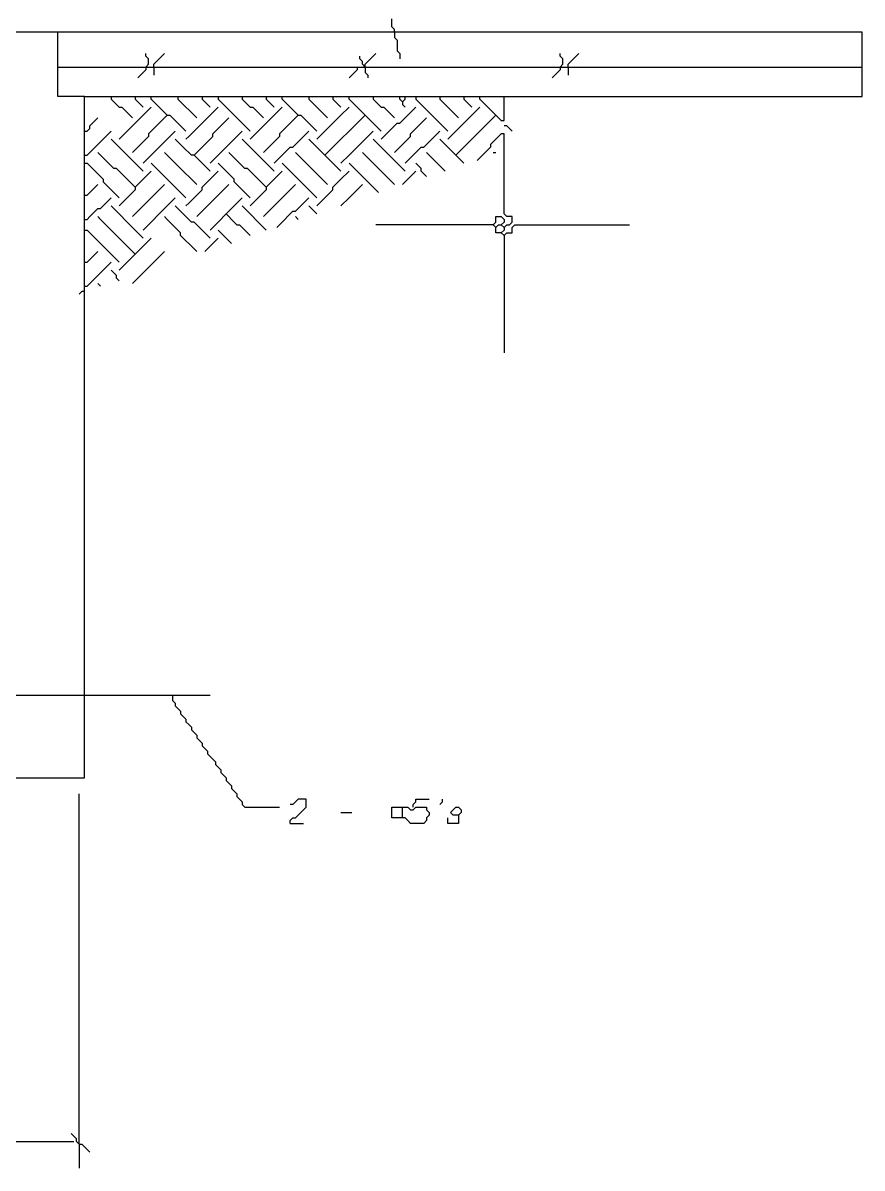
# Model space of a CAD drawing. Extents: x 1.09 to 9.29, y 0.06 to 9.89.
# Drawn here: x 5.6 to 9.29, y 0.06 to 5.1 of the extents above; entities that cross this region are included whole.
import ezdxf

# ---------------------------------------------------------------- set-up
doc = ezdxf.new("R2010")
doc.units = 0

msp = doc.modelspace()

# ---------------------------------------------------------------- linework, layer by layer
at = {"layer": 'R2V', "color": 0}
for points in [[(7.235294, 5.058824, 0), (7.235294, 5.058824, 0), (7.235294, 5.070588, 0), (7.223529, 5.082353, 0), (7.223529, 5.117647, 0)], [(3.235294, 2.035294, 0), (3.235294, 1.776471, 0), (5.870588, 1.776471, 0), (5.870588, 4.776471, 0), (9.294118, 4.776471, 0), (9.294118, 5.058824, 0), (3.235294, 5.058824, 0)], [(5.870588, 4.776471, 0), (5.752941, 4.776471, 0), (5.752941, 5.058824, 0)], [(7.235294, 5.058824, 0), (7.235294, 5.035294, 0), (7.247059, 5.023529, 0), (7.247059, 4.976471, 0), (7.258824, 4.964706, 0), (7.258824, 4.941176, 0)], [(6.141176, 4.905882, 0), (6.152941, 4.917647, 0), (6.152941, 4.941176, 0), (6.141176, 4.952941, 0), (6.141176, 4.964706, 0)], [(6.176471, 4.905882, 0), (6.176471, 4.917647, 0), (6.188235, 4.929412, 0), (6.2, 4.941176, 0), (6.211765, 4.952941, 0), (6.223529, 4.964706, 0)], [(7.105882, 4.905882, 0), (7.094118, 4.917647, 0), (7.094118, 4.929412, 0), (7.082353, 4.941176, 0), (7.082353, 4.952941, 0)], [(7.105882, 4.905882, 0), (7.105882, 4.917647, 0), (7.117647, 4.929412, 0), (7.129412, 4.941176, 0), (7.141176, 4.952941, 0), (7.152941, 4.964706, 0)], [(7.964706, 4.905882, 0), (7.976471, 4.917647, 0), (7.976471, 4.941176, 0), (7.964706, 4.952941, 0), (7.964706, 4.964706, 0)], [(8, 4.905882, 0), (8, 4.917647, 0), (8.011765, 4.929412, 0), (8.023529, 4.941176, 0), (8.035294, 4.952941, 0), (8.047059, 4.964706, 0)], [(5.752941, 4.905882, 0), (9.294118, 4.905882, 0)], [(6.141176, 4.905882, 0), (6.141176, 4.894118, 0), (6.129412, 4.882353, 0), (6.117647, 4.870588, 0), (6.105882, 4.858824, 0)], [(6.176471, 4.905882, 0), (6.176471, 4.870588, 0)], [(7.070588, 4.905882, 0), (7.070588, 4.894118, 0), (7.058824, 4.882353, 0), (7.047059, 4.870588, 0), (7.035294, 4.858824, 0)], [(7.105882, 4.905882, 0), (7.105882, 4.882353, 0), (7.117647, 4.870588, 0), (7.117647, 4.858824, 0)], [(7.964706, 4.905882, 0), (7.964706, 4.894118, 0), (7.952941, 4.882353, 0), (7.941176, 4.870588, 0), (7.929412, 4.858824, 0)], [(8, 4.905882, 0), (8, 4.870588, 0)], [(5.988235, 4.776471, 0), (5.988235, 4.776471, 0), (5.988235, 4.764706, 0), (6, 4.752941, 0), (6.011765, 4.741176, 0), (6.023529, 4.729412, 0), (6.035294, 4.729412, 0), (6.047059, 4.717647, 0), (6.058824, 4.705882, 0), (6.070588, 4.694118, 0), (6.082353, 4.682353, 0)], [(6.094118, 4.776471, 0), (6.094118, 4.764706, 0), (6.105882, 4.752941, 0), (6.117647, 4.741176, 0), (6.129412, 4.729412, 0)], [(6.235294, 4.694118, 0), (6.235294, 4.694118, 0), (6.223529, 4.705882, 0), (6.211765, 4.717647, 0), (6.2, 4.729412, 0), (6.188235, 4.741176, 0), (6.176471, 4.752941, 0), (6.164706, 4.764706, 0), (6.164706, 4.776471, 0)], [(6.282353, 4.776471, 0), (6.282353, 4.776471, 0), (6.282353, 4.764706, 0), (6.294118, 4.752941, 0), (6.305882, 4.741176, 0), (6.317647, 4.729412, 0), (6.329412, 4.717647, 0), (6.341176, 4.705882, 0), (6.352941, 4.694118, 0), (6.364706, 4.682353, 0)], [(6.388235, 4.776471, 0), (6.388235, 4.764706, 0), (6.4, 4.752941, 0), (6.411765, 4.741176, 0), (6.423529, 4.729412, 0)], [(6.458824, 4.776471, 0), (6.458824, 4.776471, 0), (6.458824, 4.764706, 0), (6.470588, 4.752941, 0), (6.482353, 4.741176, 0), (6.494118, 4.729412, 0), (6.505882, 4.717647, 0), (6.517647, 4.705882, 0), (6.529412, 4.694118, 0), (6.541176, 4.682353, 0), (6.552941, 4.670588, 0), (6.564706, 4.658824, 0), (6.576471, 4.647059, 0), (6.588235, 4.635294, 0), (6.6, 4.623529, 0)], [(6.564706, 4.776471, 0), (6.564706, 4.776471, 0), (6.564706, 4.764706, 0), (6.576471, 4.752941, 0), (6.588235, 4.741176, 0), (6.6, 4.729412, 0), (6.611765, 4.729412, 0), (6.623529, 4.717647, 0), (6.635294, 4.705882, 0), (6.647059, 4.694118, 0), (6.658824, 4.682353, 0)], [(6.670588, 4.776471, 0), (6.670588, 4.764706, 0), (6.682353, 4.752941, 0), (6.694118, 4.741176, 0), (6.705882, 4.729412, 0)], [(6.811765, 4.694118, 0), (6.811765, 4.694118, 0), (6.8, 4.705882, 0), (6.788235, 4.717647, 0), (6.776471, 4.729412, 0), (6.764706, 4.741176, 0), (6.752941, 4.752941, 0), (6.741176, 4.764706, 0), (6.741176, 4.776471, 0)], [(6.858824, 4.776471, 0), (6.858824, 4.776471, 0), (6.858824, 4.764706, 0), (6.870588, 4.752941, 0), (6.882353, 4.741176, 0), (6.894118, 4.729412, 0), (6.905882, 4.717647, 0), (6.917647, 4.705882, 0), (6.929412, 4.694118, 0), (6.941176, 4.682353, 0)], [(6.964706, 4.776471, 0), (6.964706, 4.764706, 0), (6.976471, 4.752941, 0), (6.988235, 4.741176, 0), (7, 4.729412, 0)], [(7.105882, 4.694118, 0), (7.105882, 4.694118, 0), (7.094118, 4.705882, 0), (7.082353, 4.717647, 0), (7.070588, 4.729412, 0), (7.058824, 4.741176, 0), (7.047059, 4.752941, 0), (7.035294, 4.764706, 0), (7.035294, 4.776471, 0)], [(7.141176, 4.776471, 0), (7.141176, 4.776471, 0), (7.141176, 4.764706, 0), (7.152941, 4.752941, 0), (7.164706, 4.741176, 0), (7.176471, 4.729412, 0), (7.188235, 4.729412, 0), (7.2, 4.717647, 0), (7.211765, 4.705882, 0), (7.223529, 4.694118, 0), (7.235294, 4.682353, 0)], [(7.270588, 4.752941, 0), (7.258824, 4.764706, 0), (7.258824, 4.776471, 0)], [(7.270588, 4.752941, 0), (7.282353, 4.764706, 0), (7.282353, 4.776471, 0)], [(7.270588, 4.752941, 0), (7.270588, 4.741176, 0), (7.282353, 4.729412, 0)], [(7.329412, 4.776471, 0), (7.329412, 4.776471, 0), (7.329412, 4.764706, 0), (7.341176, 4.752941, 0), (7.352941, 4.741176, 0), (7.364706, 4.729412, 0), (7.376471, 4.717647, 0), (7.388235, 4.705882, 0), (7.4, 4.694118, 0), (7.411765, 4.682353, 0), (7.423529, 4.670588, 0), (7.435294, 4.658824, 0), (7.447059, 4.647059, 0), (7.458824, 4.635294, 0), (7.470588, 4.623529, 0)], [(7.435294, 4.776471, 0), (7.435294, 4.776471, 0), (7.435294, 4.764706, 0), (7.447059, 4.752941, 0), (7.458824, 4.741176, 0), (7.470588, 4.729412, 0), (7.482353, 4.717647, 0), (7.494118, 4.705882, 0), (7.505882, 4.694118, 0), (7.517647, 4.682353, 0)], [(7.505882, 4.517647, 0), (7.505882, 4.517647, 0), (7.517647, 4.529412, 0), (7.529412, 4.541176, 0), (7.541176, 4.552941, 0), (7.552941, 4.564706, 0), (7.564706, 4.576471, 0), (7.576471, 4.588235, 0), (7.588235, 4.6, 0), (7.6, 4.611765, 0), (7.611765, 4.623529, 0), (7.623529, 4.635294, 0), (7.635294, 4.647059, 0), (7.647059, 4.658824, 0), (7.658824, 4.670588, 0), (7.670588, 4.682353, 0), (7.682353, 4.694118, 0), (7.694118, 4.682353, 0), (7.705882, 4.670588, 0), (7.717647, 4.670588, 0), (7.717647, 4.776471, 0)], [(7.541176, 4.776471, 0), (7.541176, 4.764706, 0), (7.552941, 4.752941, 0), (7.564706, 4.741176, 0), (7.576471, 4.729412, 0)], [(7.682353, 4.694118, 0), (7.682353, 4.694118, 0), (7.670588, 4.705882, 0), (7.658824, 4.717647, 0), (7.647059, 4.729412, 0), (7.635294, 4.741176, 0), (7.623529, 4.752941, 0), (7.611765, 4.764706, 0), (7.611765, 4.776471, 0)], [(6.023529, 4.588235, 0), (6.023529, 4.588235, 0), (6.035294, 4.6, 0), (6.047059, 4.611765, 0), (6.058824, 4.623529, 0), (6.070588, 4.635294, 0), (6.082353, 4.647059, 0), (6.094118, 4.658824, 0), (6.105882, 4.670588, 0), (6.117647, 4.682353, 0), (6.129412, 4.694118, 0), (6.141176, 4.705882, 0), (6.152941, 4.717647, 0), (6.164706, 4.729412, 0)], [(6.235294, 4.694118, 0), (6.235294, 4.694118, 0), (6.223529, 4.682353, 0), (6.211765, 4.670588, 0), (6.2, 4.658824, 0), (6.188235, 4.647059, 0), (6.176471, 4.635294, 0), (6.164706, 4.623529, 0), (6.152941, 4.611765, 0), (6.152941, 4.6, 0), (6.141176, 4.588235, 0), (6.129412, 4.576471, 0), (6.117647, 4.564706, 0), (6.105882, 4.552941, 0), (6.094118, 4.541176, 0), (6.082353, 4.529412, 0)], [(6.235294, 4.694118, 0), (6.235294, 4.694118, 0), (6.247059, 4.694118, 0), (6.258824, 4.682353, 0), (6.270588, 4.670588, 0), (6.282353, 4.658824, 0), (6.294118, 4.647059, 0), (6.305882, 4.635294, 0), (6.317647, 4.623529, 0)], [(6.317647, 4.588235, 0), (6.317647, 4.588235, 0), (6.329412, 4.6, 0), (6.341176, 4.611765, 0), (6.352941, 4.623529, 0), (6.364706, 4.635294, 0), (6.376471, 4.647059, 0), (6.388235, 4.658824, 0), (6.4, 4.670588, 0), (6.411765, 4.682353, 0), (6.423529, 4.694118, 0), (6.435294, 4.705882, 0), (6.447059, 4.717647, 0), (6.458824, 4.729412, 0)], [(6.6, 4.588235, 0), (6.6, 4.588235, 0), (6.611765, 4.6, 0), (6.623529, 4.611765, 0), (6.635294, 4.623529, 0), (6.647059, 4.635294, 0), (6.658824, 4.647059, 0), (6.670588, 4.658824, 0), (6.682353, 4.670588, 0), (6.694118, 4.682353, 0), (6.705882, 4.694118, 0), (6.717647, 4.705882, 0), (6.729412, 4.717647, 0), (6.741176, 4.729412, 0)], [(6.811765, 4.694118, 0), (6.811765, 4.694118, 0), (6.8, 4.682353, 0), (6.788235, 4.670588, 0), (6.776471, 4.658824, 0), (6.764706, 4.647059, 0), (6.752941, 4.635294, 0), (6.741176, 4.623529, 0), (6.729412, 4.611765, 0), (6.729412, 4.6, 0), (6.717647, 4.588235, 0), (6.705882, 4.576471, 0), (6.694118, 4.564706, 0), (6.682353, 4.552941, 0), (6.670588, 4.541176, 0), (6.658824, 4.529412, 0)], [(6.811765, 4.694118, 0), (6.811765, 4.694118, 0), (6.823529, 4.694118, 0), (6.835294, 4.682353, 0), (6.847059, 4.670588, 0), (6.858824, 4.658824, 0), (6.870588, 4.647059, 0), (6.882353, 4.635294, 0), (6.894118, 4.623529, 0)], [(6.894118, 4.588235, 0), (6.894118, 4.588235, 0), (6.905882, 4.6, 0), (6.917647, 4.611765, 0), (6.929412, 4.623529, 0), (6.941176, 4.635294, 0), (6.952941, 4.647059, 0), (6.964706, 4.658824, 0), (6.976471, 4.670588, 0), (6.988235, 4.682353, 0), (7, 4.694118, 0), (7.011765, 4.705882, 0), (7.023529, 4.717647, 0), (7.035294, 4.729412, 0)], [(6.929412, 4.517647, 0), (6.929412, 4.517647, 0), (6.941176, 4.529412, 0), (6.952941, 4.541176, 0), (6.964706, 4.552941, 0), (6.976471, 4.564706, 0), (6.988235, 4.576471, 0), (7, 4.588235, 0), (7.011765, 4.6, 0), (7.023529, 4.611765, 0), (7.035294, 4.623529, 0), (7.047059, 4.635294, 0), (7.058824, 4.647059, 0), (7.070588, 4.658824, 0), (7.082353, 4.670588, 0), (7.094118, 4.682353, 0), (7.105882, 4.694118, 0), (7.117647, 4.682353, 0), (7.129412, 4.670588, 0), (7.141176, 4.658824, 0), (7.152941, 4.647059, 0), (7.164706, 4.635294, 0), (7.176471, 4.623529, 0)], [(7.176471, 4.588235, 0), (7.176471, 4.588235, 0), (7.188235, 4.6, 0), (7.2, 4.611765, 0), (7.211765, 4.623529, 0), (7.223529, 4.635294, 0), (7.235294, 4.647059, 0), (7.247059, 4.658824, 0), (7.258824, 4.658824, 0), (7.270588, 4.670588, 0), (7.282353, 4.682353, 0), (7.294118, 4.694118, 0), (7.305882, 4.705882, 0), (7.317647, 4.717647, 0), (7.329412, 4.729412, 0)], [(7.470588, 4.588235, 0), (7.470588, 4.588235, 0), (7.482353, 4.6, 0), (7.494118, 4.611765, 0), (7.505882, 4.623529, 0), (7.517647, 4.635294, 0), (7.529412, 4.647059, 0), (7.541176, 4.658824, 0), (7.552941, 4.670588, 0), (7.564706, 4.682353, 0), (7.576471, 4.694118, 0), (7.588235, 4.705882, 0), (7.6, 4.717647, 0), (7.611765, 4.729412, 0)], [(5.870588, 4.623529, 0), (5.882353, 4.623529, 0), (5.894118, 4.635294, 0), (5.894118, 4.647059, 0), (5.905882, 4.658824, 0), (5.917647, 4.670588, 0), (5.929412, 4.682353, 0)], [(6.352941, 4.517647, 0), (6.352941, 4.517647, 0), (6.364706, 4.529412, 0), (6.376471, 4.541176, 0), (6.388235, 4.552941, 0), (6.4, 4.564706, 0), (6.411765, 4.576471, 0), (6.423529, 4.588235, 0), (6.435294, 4.6, 0), (6.435294, 4.611765, 0), (6.447059, 4.623529, 0), (6.458824, 4.635294, 0), (6.470588, 4.647059, 0), (6.482353, 4.658824, 0), (6.494118, 4.670588, 0), (6.505882, 4.682353, 0)], [(7.235294, 4.529412, 0), (7.235294, 4.529412, 0), (7.247059, 4.541176, 0), (7.258824, 4.552941, 0), (7.270588, 4.564706, 0), (7.282353, 4.576471, 0), (7.294118, 4.588235, 0), (7.305882, 4.6, 0), (7.305882, 4.611765, 0), (7.317647, 4.623529, 0), (7.329412, 4.635294, 0), (7.341176, 4.647059, 0), (7.352941, 4.658824, 0), (7.364706, 4.670588, 0), (7.376471, 4.682353, 0)], [(7.752941, 4.623529, 0), (7.741176, 4.635294, 0), (7.729412, 4.647059, 0), (7.717647, 4.647059, 0)], [(5.870588, 4.517647, 0), (5.870588, 4.517647, 0), (5.882353, 4.517647, 0), (5.894118, 4.529412, 0), (5.905882, 4.541176, 0), (5.917647, 4.552941, 0), (5.929412, 4.564706, 0), (5.941176, 4.576471, 0), (5.952941, 4.588235, 0), (5.964706, 4.6, 0), (5.976471, 4.611765, 0), (5.988235, 4.623529, 0)], [(6.129412, 4.447059, 0), (6.129412, 4.447059, 0), (6.117647, 4.458824, 0), (6.105882, 4.470588, 0), (6.094118, 4.482353, 0), (6.082353, 4.494118, 0), (6.070588, 4.505882, 0), (6.058824, 4.517647, 0), (6.047059, 4.529412, 0), (6.035294, 4.541176, 0), (6.023529, 4.552941, 0), (6.011765, 4.564706, 0), (6, 4.576471, 0), (5.988235, 4.588235, 0)], [(6.129412, 4.482353, 0), (6.129412, 4.482353, 0), (6.141176, 4.494118, 0), (6.152941, 4.505882, 0), (6.164706, 4.517647, 0), (6.176471, 4.529412, 0), (6.188235, 4.541176, 0), (6.2, 4.552941, 0), (6.211765, 4.564706, 0), (6.223529, 4.576471, 0), (6.235294, 4.588235, 0), (6.247059, 4.6, 0), (6.258824, 4.611765, 0), (6.270588, 4.623529, 0)], [(6.352941, 4.517647, 0), (6.352941, 4.517647, 0), (6.341176, 4.517647, 0), (6.329412, 4.529412, 0), (6.317647, 4.541176, 0), (6.305882, 4.552941, 0), (6.294118, 4.564706, 0), (6.282353, 4.576471, 0), (6.270588, 4.588235, 0)], [(6.423529, 4.482353, 0), (6.423529, 4.482353, 0), (6.435294, 4.494118, 0), (6.447059, 4.505882, 0), (6.458824, 4.517647, 0), (6.470588, 4.529412, 0), (6.482353, 4.541176, 0), (6.494118, 4.552941, 0), (6.505882, 4.564706, 0), (6.517647, 4.576471, 0), (6.529412, 4.588235, 0), (6.541176, 4.6, 0), (6.552941, 4.611765, 0), (6.564706, 4.623529, 0)], [(6.705882, 4.447059, 0), (6.705882, 4.447059, 0), (6.694118, 4.458824, 0), (6.682353, 4.470588, 0), (6.670588, 4.482353, 0), (6.658824, 4.494118, 0), (6.647059, 4.505882, 0), (6.635294, 4.517647, 0), (6.623529, 4.529412, 0), (6.611765, 4.541176, 0), (6.6, 4.552941, 0), (6.588235, 4.564706, 0), (6.576471, 4.576471, 0), (6.564706, 4.588235, 0)], [(6.705882, 4.482353, 0), (6.705882, 4.482353, 0), (6.717647, 4.494118, 0), (6.729412, 4.505882, 0), (6.741176, 4.517647, 0), (6.752941, 4.529412, 0), (6.764706, 4.541176, 0), (6.776471, 4.552941, 0), (6.788235, 4.552941, 0), (6.8, 4.564706, 0), (6.811765, 4.576471, 0), (6.823529, 4.588235, 0), (6.835294, 4.6, 0), (6.847059, 4.611765, 0), (6.858824, 4.623529, 0)], [(6.929412, 4.517647, 0), (6.917647, 4.529412, 0), (6.905882, 4.541176, 0), (6.894118, 4.552941, 0), (6.882353, 4.564706, 0), (6.870588, 4.576471, 0), (6.858824, 4.588235, 0)], [(7, 4.482353, 0), (7, 4.482353, 0), (7.011765, 4.494118, 0), (7.023529, 4.505882, 0), (7.035294, 4.517647, 0), (7.047059, 4.529412, 0), (7.058824, 4.541176, 0), (7.070588, 4.552941, 0), (7.082353, 4.564706, 0), (7.094118, 4.576471, 0), (7.105882, 4.588235, 0), (7.117647, 4.6, 0), (7.129412, 4.611765, 0), (7.141176, 4.623529, 0)], [(7.282353, 4.447059, 0), (7.282353, 4.447059, 0), (7.270588, 4.458824, 0), (7.258824, 4.470588, 0), (7.247059, 4.482353, 0), (7.235294, 4.494118, 0), (7.223529, 4.505882, 0), (7.211765, 4.517647, 0), (7.2, 4.529412, 0), (7.188235, 4.541176, 0), (7.176471, 4.552941, 0), (7.164706, 4.564706, 0), (7.152941, 4.576471, 0), (7.141176, 4.588235, 0)], [(7.282353, 4.482353, 0), (7.282353, 4.482353, 0), (7.294118, 4.494118, 0), (7.305882, 4.505882, 0), (7.317647, 4.517647, 0), (7.329412, 4.529412, 0), (7.341176, 4.541176, 0), (7.352941, 4.552941, 0), (7.364706, 4.552941, 0), (7.376471, 4.564706, 0), (7.388235, 4.576471, 0), (7.4, 4.588235, 0), (7.411765, 4.6, 0), (7.423529, 4.611765, 0), (7.435294, 4.623529, 0)], [(7.505882, 4.517647, 0), (7.494118, 4.529412, 0), (7.482353, 4.541176, 0), (7.470588, 4.552941, 0), (7.458824, 4.564706, 0), (7.447059, 4.576471, 0), (7.435294, 4.588235, 0)], [(7.717647, 4.2, 0), (7.717647, 4.2, 0), (7.729412, 4.211765, 0), (7.741176, 4.211765, 0), (7.752941, 4.223529, 0), (7.752941, 4.247059, 0), (7.729412, 4.247059, 0), (7.717647, 4.258824, 0), (7.717647, 4.611765, 0), (7.705882, 4.611765, 0), (7.694118, 4.6, 0), (7.682353, 4.588235, 0), (7.670588, 4.576471, 0), (7.658824, 4.564706, 0), (7.658824, 4.552941, 0), (7.647059, 4.541176, 0), (7.635294, 4.529412, 0), (7.623529, 4.517647, 0), (7.611765, 4.505882, 0), (7.6, 4.494118, 0)], [(6.094118, 4.376471, 0), (6.094118, 4.376471, 0), (6.082353, 4.388235, 0), (6.070588, 4.4, 0), (6.058824, 4.411765, 0), (6.047059, 4.423529, 0), (6.035294, 4.435294, 0), (6.023529, 4.447059, 0), (6.011765, 4.458824, 0), (6, 4.458824, 0), (5.988235, 4.470588, 0), (5.976471, 4.482353, 0), (5.964706, 4.494118, 0), (5.952941, 4.505882, 0), (5.941176, 4.517647, 0), (5.929412, 4.529412, 0)], [(6.364706, 4.388235, 0), (6.364706, 4.388235, 0), (6.352941, 4.4, 0), (6.341176, 4.411765, 0), (6.329412, 4.423529, 0), (6.317647, 4.435294, 0), (6.305882, 4.447059, 0), (6.294118, 4.458824, 0), (6.282353, 4.470588, 0), (6.270588, 4.482353, 0), (6.258824, 4.494118, 0), (6.247059, 4.505882, 0), (6.235294, 4.517647, 0), (6.223529, 4.529412, 0)], [(6.352941, 4.517647, 0), (6.364706, 4.505882, 0), (6.376471, 4.494118, 0), (6.388235, 4.482353, 0), (6.4, 4.470588, 0), (6.411765, 4.458824, 0), (6.423529, 4.447059, 0)], [(6.670588, 4.376471, 0), (6.670588, 4.376471, 0), (6.658824, 4.388235, 0), (6.647059, 4.4, 0), (6.635294, 4.411765, 0), (6.623529, 4.423529, 0), (6.611765, 4.435294, 0), (6.6, 4.447059, 0), (6.588235, 4.458824, 0), (6.576471, 4.458824, 0), (6.564706, 4.470588, 0), (6.552941, 4.482353, 0), (6.541176, 4.494118, 0), (6.529412, 4.505882, 0), (6.517647, 4.517647, 0), (6.505882, 4.529412, 0)], [(6.941176, 4.388235, 0), (6.941176, 4.388235, 0), (6.929412, 4.4, 0), (6.917647, 4.411765, 0), (6.905882, 4.423529, 0), (6.894118, 4.435294, 0), (6.882353, 4.447059, 0), (6.870588, 4.458824, 0), (6.858824, 4.470588, 0), (6.847059, 4.482353, 0), (6.835294, 4.494118, 0), (6.823529, 4.505882, 0), (6.811765, 4.517647, 0), (6.8, 4.529412, 0)], [(6.929412, 4.517647, 0), (6.941176, 4.505882, 0), (6.952941, 4.494118, 0), (6.964706, 4.482353, 0), (6.976471, 4.470588, 0), (6.988235, 4.458824, 0), (7, 4.447059, 0)], [(7.235294, 4.388235, 0), (7.235294, 4.388235, 0), (7.223529, 4.4, 0), (7.211765, 4.411765, 0), (7.2, 4.423529, 0), (7.188235, 4.435294, 0), (7.176471, 4.447059, 0), (7.164706, 4.458824, 0), (7.152941, 4.470588, 0), (7.141176, 4.482353, 0), (7.129412, 4.494118, 0), (7.117647, 4.505882, 0), (7.105882, 4.517647, 0), (7.094118, 4.529412, 0)], [(7.458824, 4.447059, 0), (7.458824, 4.447059, 0), (7.447059, 4.458824, 0), (7.435294, 4.470588, 0), (7.423529, 4.482353, 0), (7.411765, 4.494118, 0), (7.4, 4.505882, 0), (7.388235, 4.517647, 0), (7.376471, 4.529412, 0)], [(7.505882, 4.517647, 0), (7.517647, 4.505882, 0), (7.529412, 4.494118, 0), (7.541176, 4.482353, 0)], [(7.670588, 4.529412, 0), (7.682353, 4.529412, 0)], [(5.870588, 4.482353, 0), (5.870588, 4.482353, 0), (5.882353, 4.482353, 0), (5.894118, 4.470588, 0), (5.905882, 4.458824, 0), (5.917647, 4.447059, 0), (5.929412, 4.435294, 0), (5.941176, 4.423529, 0), (5.952941, 4.411765, 0), (5.952941, 4.4, 0), (5.964706, 4.388235, 0), (5.976471, 4.376471, 0), (5.988235, 4.364706, 0), (6, 4.352941, 0), (6.011765, 4.341176, 0), (6.023529, 4.329412, 0)], [(6.094118, 4.376471, 0), (6.105882, 4.388235, 0), (6.117647, 4.4, 0), (6.129412, 4.411765, 0), (6.141176, 4.423529, 0), (6.152941, 4.435294, 0), (6.164706, 4.447059, 0)], [(6.317647, 4.329412, 0), (6.317647, 4.329412, 0), (6.305882, 4.341176, 0), (6.294118, 4.352941, 0), (6.282353, 4.364706, 0), (6.270588, 4.376471, 0), (6.258824, 4.388235, 0), (6.247059, 4.4, 0), (6.235294, 4.411765, 0), (6.223529, 4.423529, 0), (6.211765, 4.435294, 0), (6.2, 4.447059, 0), (6.188235, 4.458824, 0), (6.176471, 4.470588, 0), (6.164706, 4.482353, 0)], [(6.317647, 4.294118, 0), (6.317647, 4.294118, 0), (6.329412, 4.305882, 0), (6.341176, 4.317647, 0), (6.352941, 4.329412, 0), (6.364706, 4.341176, 0), (6.376471, 4.352941, 0), (6.388235, 4.364706, 0), (6.388235, 4.376471, 0), (6.4, 4.388235, 0), (6.411765, 4.4, 0), (6.423529, 4.411765, 0), (6.435294, 4.423529, 0), (6.447059, 4.435294, 0), (6.458824, 4.447059, 0)], [(6.6, 4.329412, 0), (6.6, 4.329412, 0), (6.588235, 4.341176, 0), (6.576471, 4.352941, 0), (6.564706, 4.364706, 0), (6.552941, 4.376471, 0), (6.541176, 4.388235, 0), (6.529412, 4.4, 0), (6.529412, 4.411765, 0), (6.517647, 4.423529, 0), (6.505882, 4.435294, 0), (6.494118, 4.447059, 0), (6.482353, 4.458824, 0), (6.470588, 4.470588, 0), (6.458824, 4.482353, 0)], [(6.670588, 4.376471, 0), (6.682353, 4.388235, 0), (6.694118, 4.4, 0), (6.705882, 4.411765, 0), (6.717647, 4.423529, 0), (6.729412, 4.435294, 0), (6.741176, 4.447059, 0)], [(6.894118, 4.329412, 0), (6.894118, 4.329412, 0), (6.882353, 4.341176, 0), (6.870588, 4.352941, 0), (6.858824, 4.364706, 0), (6.847059, 4.376471, 0), (6.835294, 4.388235, 0), (6.823529, 4.4, 0), (6.811765, 4.411765, 0), (6.8, 4.423529, 0), (6.788235, 4.435294, 0), (6.776471, 4.447059, 0), (6.764706, 4.458824, 0), (6.752941, 4.470588, 0), (6.741176, 4.482353, 0)], [(6.894118, 4.294118, 0), (6.894118, 4.294118, 0), (6.905882, 4.305882, 0), (6.917647, 4.317647, 0), (6.929412, 4.329412, 0), (6.941176, 4.341176, 0), (6.952941, 4.352941, 0), (6.964706, 4.364706, 0), (6.964706, 4.376471, 0), (6.976471, 4.388235, 0), (6.988235, 4.4, 0), (7, 4.411765, 0), (7.011765, 4.423529, 0), (7.023529, 4.435294, 0), (7.035294, 4.447059, 0)], [(7.164706, 4.352941, 0), (7.164706, 4.352941, 0), (7.152941, 4.364706, 0), (7.141176, 4.376471, 0), (7.129412, 4.388235, 0), (7.117647, 4.4, 0), (7.105882, 4.411765, 0), (7.094118, 4.423529, 0), (7.082353, 4.435294, 0), (7.070588, 4.447059, 0), (7.058824, 4.458824, 0), (7.047059, 4.470588, 0), (7.035294, 4.482353, 0)], [(7.270588, 4.388235, 0), (7.282353, 4.4, 0), (7.294118, 4.411765, 0), (7.305882, 4.423529, 0), (7.317647, 4.435294, 0), (7.329412, 4.447059, 0)], [(7.376471, 4.423529, 0), (7.364706, 4.435294, 0), (7.352941, 4.447059, 0), (7.352941, 4.458824, 0), (7.341176, 4.470588, 0), (7.329412, 4.482353, 0)], [(5.870588, 4.341176, 0), (5.882353, 4.341176, 0), (5.894118, 4.352941, 0), (5.905882, 4.364706, 0), (5.917647, 4.376471, 0), (5.929412, 4.388235, 0)], [(6.082353, 4.247059, 0), (6.082353, 4.247059, 0), (6.094118, 4.258824, 0), (6.105882, 4.270588, 0), (6.117647, 4.282353, 0), (6.129412, 4.294118, 0), (6.141176, 4.305882, 0), (6.152941, 4.317647, 0), (6.164706, 4.329412, 0), (6.176471, 4.341176, 0), (6.188235, 4.352941, 0), (6.2, 4.364706, 0), (6.211765, 4.376471, 0), (6.223529, 4.388235, 0)], [(6.364706, 4.247059, 0), (6.364706, 4.247059, 0), (6.376471, 4.258824, 0), (6.388235, 4.270588, 0), (6.4, 4.282353, 0), (6.411765, 4.294118, 0), (6.423529, 4.305882, 0), (6.435294, 4.317647, 0), (6.447059, 4.329412, 0), (6.458824, 4.341176, 0), (6.470588, 4.352941, 0), (6.482353, 4.364706, 0), (6.494118, 4.376471, 0), (6.505882, 4.388235, 0)], [(6.658824, 4.247059, 0), (6.658824, 4.247059, 0), (6.670588, 4.258824, 0), (6.682353, 4.270588, 0), (6.694118, 4.282353, 0), (6.705882, 4.294118, 0), (6.717647, 4.305882, 0), (6.729412, 4.317647, 0), (6.741176, 4.329412, 0), (6.752941, 4.341176, 0), (6.764706, 4.352941, 0), (6.776471, 4.364706, 0), (6.788235, 4.376471, 0), (6.8, 4.388235, 0)], [(7, 4.294118, 0), (7, 4.294118, 0), (7.011765, 4.305882, 0), (7.023529, 4.317647, 0), (7.035294, 4.329412, 0), (7.047059, 4.341176, 0), (7.058824, 4.352941, 0), (7.070588, 4.364706, 0), (7.082353, 4.376471, 0), (7.094118, 4.388235, 0)], [(6.094118, 4.376471, 0), (6.094118, 4.376471, 0), (6.094118, 4.364706, 0), (6.082353, 4.352941, 0), (6.070588, 4.341176, 0), (6.058824, 4.329412, 0), (6.047059, 4.317647, 0), (6.035294, 4.305882, 0), (6.023529, 4.294118, 0)], [(6.670588, 4.376471, 0), (6.670588, 4.376471, 0), (6.670588, 4.364706, 0), (6.658824, 4.352941, 0), (6.647059, 4.341176, 0), (6.635294, 4.329412, 0), (6.623529, 4.317647, 0), (6.611765, 4.305882, 0), (6.6, 4.294118, 0)], [(5.870588, 4.235294, 0), (5.870588, 4.235294, 0), (5.882353, 4.235294, 0), (5.894118, 4.247059, 0), (5.905882, 4.258824, 0), (5.917647, 4.270588, 0), (5.929412, 4.282353, 0), (5.941176, 4.282353, 0), (5.952941, 4.294118, 0), (5.964706, 4.305882, 0), (5.976471, 4.317647, 0), (5.988235, 4.329412, 0)], [(6.129412, 4.152941, 0), (6.129412, 4.152941, 0), (6.117647, 4.164706, 0), (6.105882, 4.176471, 0), (6.094118, 4.188235, 0), (6.082353, 4.2, 0), (6.070588, 4.211765, 0), (6.058824, 4.223529, 0), (6.047059, 4.235294, 0), (6.035294, 4.247059, 0), (6.023529, 4.258824, 0), (6.011765, 4.270588, 0), (6, 4.282353, 0), (5.988235, 4.294118, 0)], [(6.129412, 4.188235, 0), (6.129412, 4.188235, 0), (6.141176, 4.2, 0), (6.152941, 4.211765, 0), (6.164706, 4.223529, 0), (6.176471, 4.235294, 0), (6.188235, 4.247059, 0), (6.2, 4.258824, 0), (6.211765, 4.270588, 0), (6.223529, 4.282353, 0), (6.235294, 4.294118, 0), (6.247059, 4.305882, 0), (6.258824, 4.317647, 0), (6.270588, 4.329412, 0)], [(6.423529, 4.152941, 0), (6.423529, 4.152941, 0), (6.411765, 4.164706, 0), (6.4, 4.176471, 0), (6.388235, 4.188235, 0), (6.376471, 4.2, 0), (6.364706, 4.211765, 0), (6.352941, 4.223529, 0), (6.341176, 4.223529, 0), (6.329412, 4.235294, 0), (6.317647, 4.247059, 0), (6.305882, 4.258824, 0), (6.294118, 4.270588, 0), (6.282353, 4.282353, 0), (6.270588, 4.294118, 0)], [(6.494118, 4.258824, 0), (6.505882, 4.270588, 0), (6.517647, 4.282353, 0), (6.529412, 4.294118, 0), (6.541176, 4.305882, 0), (6.552941, 4.317647, 0), (6.564706, 4.329412, 0)], [(6.670588, 4.188235, 0), (6.670588, 4.188235, 0), (6.658824, 4.2, 0), (6.647059, 4.211765, 0), (6.635294, 4.223529, 0), (6.623529, 4.235294, 0), (6.611765, 4.247059, 0), (6.6, 4.258824, 0), (6.588235, 4.270588, 0), (6.576471, 4.282353, 0), (6.564706, 4.294118, 0)], [(6.717647, 4.2, 0), (6.717647, 4.2, 0), (6.729412, 4.211765, 0), (6.741176, 4.223529, 0), (6.752941, 4.235294, 0), (6.764706, 4.247059, 0), (6.776471, 4.258824, 0), (6.788235, 4.270588, 0), (6.8, 4.270588, 0), (6.811765, 4.282353, 0), (6.823529, 4.294118, 0), (6.835294, 4.305882, 0), (6.847059, 4.317647, 0), (6.858824, 4.329412, 0)], [(6.894118, 4.258824, 0), (6.882353, 4.270588, 0), (6.870588, 4.282353, 0), (6.858824, 4.294118, 0)], [(6.094118, 4.082353, 0), (6.094118, 4.082353, 0), (6.082353, 4.094118, 0), (6.070588, 4.105882, 0), (6.058824, 4.117647, 0), (6.047059, 4.129412, 0), (6.035294, 4.141176, 0), (6.023529, 4.152941, 0), (6.011765, 4.164706, 0), (6, 4.176471, 0), (5.988235, 4.188235, 0), (5.976471, 4.2, 0), (5.964706, 4.211765, 0), (5.952941, 4.223529, 0), (5.941176, 4.235294, 0), (5.929412, 4.247059, 0)], [(6.364706, 4.094118, 0), (6.364706, 4.094118, 0), (6.352941, 4.105882, 0), (6.341176, 4.117647, 0), (6.329412, 4.129412, 0), (6.317647, 4.141176, 0), (6.305882, 4.152941, 0), (6.294118, 4.164706, 0), (6.294118, 4.176471, 0), (6.282353, 4.188235, 0), (6.270588, 4.2, 0), (6.258824, 4.211765, 0), (6.247059, 4.223529, 0), (6.235294, 4.235294, 0), (6.223529, 4.247059, 0)], [(6.494118, 4.258824, 0), (6.482353, 4.247059, 0), (6.470588, 4.235294, 0), (6.458824, 4.223529, 0), (6.447059, 4.211765, 0), (6.435294, 4.2, 0), (6.423529, 4.188235, 0)], [(6.494118, 4.258824, 0), (6.494118, 4.258824, 0), (6.505882, 4.247059, 0), (6.517647, 4.235294, 0), (6.529412, 4.223529, 0), (6.541176, 4.211765, 0), (6.552941, 4.211765, 0), (6.564706, 4.2, 0), (6.576471, 4.188235, 0), (6.588235, 4.176471, 0), (6.6, 4.164706, 0)], [(6.811765, 4.235294, 0), (6.8, 4.247059, 0)], [(7.670588, 4.211765, 0), (7.682353, 4.223529, 0), (7.682353, 4.247059, 0), (7.705882, 4.247059, 0), (7.717647, 4.235294, 0), (7.717647, 4.223529, 0), (7.705882, 4.211765, 0)], [(5.870588, 4.188235, 0), (5.870588, 4.188235, 0), (5.882353, 4.188235, 0), (5.894118, 4.176471, 0), (5.905882, 4.164706, 0), (5.917647, 4.152941, 0), (5.929412, 4.141176, 0), (5.941176, 4.129412, 0), (5.952941, 4.117647, 0), (5.964706, 4.105882, 0), (5.976471, 4.094118, 0), (5.988235, 4.082353, 0), (6, 4.070588, 0), (6.011765, 4.058824, 0), (6.023529, 4.047059, 0)], [(6.517647, 4.129412, 0), (6.505882, 4.141176, 0), (6.494118, 4.152941, 0), (6.482353, 4.164706, 0), (6.470588, 4.176471, 0), (6.458824, 4.188235, 0)], [(7.682353, 4.2, 0), (7.670588, 4.211765, 0), (7.152941, 4.211765, 0)], [(7.717647, 4.164706, 0), (7.717647, 4.164706, 0), (7.705882, 4.176471, 0), (7.682353, 4.176471, 0), (7.682353, 4.2, 0), (7.694118, 4.211765, 0), (7.705882, 4.211765, 0), (7.717647, 4.2, 0), (7.717647, 4.188235, 0), (7.705882, 4.176471, 0)], [(7.717647, 4.164706, 0), (7.729412, 4.176471, 0), (7.752941, 4.176471, 0), (7.752941, 4.2, 0), (7.764706, 4.211765, 0), (8.270588, 4.211765, 0)], [(6.094118, 4.082353, 0), (6.105882, 4.094118, 0), (6.117647, 4.105882, 0), (6.129412, 4.117647, 0), (6.141176, 4.129412, 0), (6.152941, 4.141176, 0), (6.164706, 4.152941, 0)], [(6.4, 4.094118, 0), (6.411765, 4.105882, 0), (6.423529, 4.117647, 0), (6.435294, 4.129412, 0), (6.447059, 4.141176, 0), (6.458824, 4.152941, 0)], [(7.705882, 4.176471, 0), (7.717647, 4.164706, 0), (7.729412, 4.176471, 0)], [(7.717647, 4.164706, 0), (7.717647, 3.647059, 0)], [(5.870588, 4.047059, 0), (5.882353, 4.047059, 0), (5.894118, 4.058824, 0), (5.905882, 4.070588, 0), (5.917647, 4.082353, 0), (5.929412, 4.094118, 0)], [(6.082353, 3.952941, 0), (6.082353, 3.952941, 0), (6.094118, 3.964706, 0), (6.105882, 3.976471, 0), (6.117647, 3.988235, 0), (6.129412, 4, 0), (6.141176, 4.011765, 0), (6.152941, 4.023529, 0), (6.164706, 4.035294, 0), (6.176471, 4.047059, 0), (6.188235, 4.058824, 0), (6.2, 4.070588, 0), (6.211765, 4.082353, 0), (6.223529, 4.094118, 0)], [(5.870588, 3.941176, 0), (5.870588, 3.941176, 0), (5.882353, 3.941176, 0), (5.894118, 3.952941, 0), (5.905882, 3.964706, 0), (5.917647, 3.976471, 0), (5.929412, 3.988235, 0), (5.941176, 4, 0), (5.952941, 4.011765, 0), (5.964706, 4.023529, 0), (5.976471, 4.035294, 0), (5.988235, 4.047059, 0)], [(6.094118, 4.082353, 0), (6.082353, 4.070588, 0), (6.070588, 4.058824, 0), (6.058824, 4.047059, 0), (6.047059, 4.035294, 0), (6.035294, 4.023529, 0), (6.023529, 4.011765, 0)], [(6.023529, 3.964706, 0), (6.011765, 3.976471, 0), (6.011765, 3.988235, 0), (6, 4, 0), (5.988235, 4.011765, 0)], [(5.941176, 3.941176, 0), (5.929412, 3.952941, 0)], [(5.870588, 3.917647, 0), (5.858824, 3.917647, 0), (5.847059, 3.905882, 0)], [(4.164706, 2.129412, 0), (4.188235, 2.129412, 0), (4.2, 2.141176, 0), (5.870588, 2.141176, 0)], [(5.870588, 2.141176, 0), (6.423529, 2.141176, 0)], [(6.258824, 2.141176, 0), (6.258824, 2.141176, 0), (6.258824, 2.117647, 0), (6.270588, 2.105882, 0), (6.270588, 2.094118, 0), (6.282353, 2.082353, 0), (6.294118, 2.070588, 0), (6.294118, 2.058824, 0), (6.305882, 2.047059, 0), (6.317647, 2.035294, 0), (6.317647, 2.023529, 0), (6.329412, 2.011765, 0), (6.341176, 2, 0), (6.341176, 1.988235, 0), (6.352941, 1.976471, 0), (6.364706, 1.964706, 0), (6.364706, 1.952941, 0), (6.376471, 1.941176, 0), (6.388235, 1.929412, 0), (6.388235, 1.917647, 0), (6.4, 1.905882, 0), (6.411765, 1.894118, 0), (6.411765, 1.882353, 0), (6.423529, 1.870588, 0), (6.435294, 1.858824, 0), (6.447059, 1.847059, 0), (6.447059, 1.835294, 0), (6.458824, 1.823529, 0), (6.470588, 1.811765, 0), (6.470588, 1.8, 0), (6.482353, 1.788235, 0), (6.494118, 1.776471, 0), (6.494118, 1.764706, 0), (6.505882, 1.752941, 0), (6.517647, 1.741176, 0), (6.517647, 1.729412, 0), (6.529412, 1.717647, 0), (6.541176, 1.705882, 0), (6.541176, 1.694118, 0), (6.552941, 1.682353, 0), (6.564706, 1.670588, 0), (6.564706, 1.658824, 0), (6.576471, 1.647059, 0), (6.729412, 1.647059, 0)], [(5.847059, 0.164706, 0), (5.847059, 1.705882, 0)], [(6.776471, 1.576471, 0), (6.776471, 1.576471, 0), (6.776471, 1.588235, 0), (6.788235, 1.6, 0), (6.8, 1.6, 0), (6.811765, 1.611765, 0), (6.823529, 1.623529, 0), (6.835294, 1.635294, 0), (6.847059, 1.647059, 0), (6.847059, 1.682353, 0), (6.811765, 1.682353, 0), (6.8, 1.670588, 0), (6.788235, 1.658824, 0), (6.776471, 1.658824, 0)], [(7.317647, 1.647059, 0), (7.317647, 1.658824, 0), (7.329412, 1.670588, 0), (7.329412, 1.682353, 0), (7.388235, 1.682353, 0)], [(7.435294, 1.658824, 0), (7.447059, 1.670588, 0), (7.447059, 1.682353, 0)], [(7, 1.623529, 0), (7.047059, 1.623529, 0)], [(7.270588, 1.6, 0), (7.270588, 1.6, 0), (7.270588, 1.647059, 0), (7.294118, 1.647059, 0), (7.305882, 1.635294, 0), (7.317647, 1.635294, 0), (7.329412, 1.647059, 0), (7.376471, 1.647059, 0), (7.376471, 1.635294, 0), (7.388235, 1.623529, 0), (7.388235, 1.611765, 0), (7.376471, 1.6, 0), (7.376471, 1.588235, 0), (7.364706, 1.576471, 0), (7.305882, 1.576471, 0), (7.294118, 1.588235, 0), (7.282353, 1.6, 0), (7.223529, 1.6, 0), (7.223529, 1.647059, 0), (7.270588, 1.647059, 0)], [(7.517647, 1.611765, 0), (7.517647, 1.611765, 0), (7.494118, 1.611765, 0), (7.482353, 1.623529, 0), (7.494118, 1.635294, 0), (7.505882, 1.647059, 0), (7.517647, 1.647059, 0), (7.529412, 1.635294, 0), (7.529412, 1.623529, 0), (7.517647, 1.611765, 0)], [(6.776471, 1.576471, 0), (6.835294, 1.576471, 0)], [(7.517647, 1.611765, 0), (7.517647, 1.576471, 0), (7.470588, 1.576471, 0), (7.470588, 1.6, 0)], [(5.847059, 0.164706, 0), (5.835294, 0.176471, 0), (5.835294, 0.188235, 0), (5.823529, 0.2, 0), (5.811765, 0.211765, 0)], [(3.223529, 0.176471, 0), (5.823529, 0.176471, 0)], [(5.847059, 0.164706, 0), (5.858824, 0.164706, 0), (5.870588, 0.152941, 0), (5.882353, 0.141176, 0), (5.894118, 0.129412, 0)], [(5.847059, 0.164706, 0), (5.847059, 0.058824, 0)]]:
    msp.add_polyline3d(points, dxfattribs=at)

doc.saveas('drawing.dxf')
